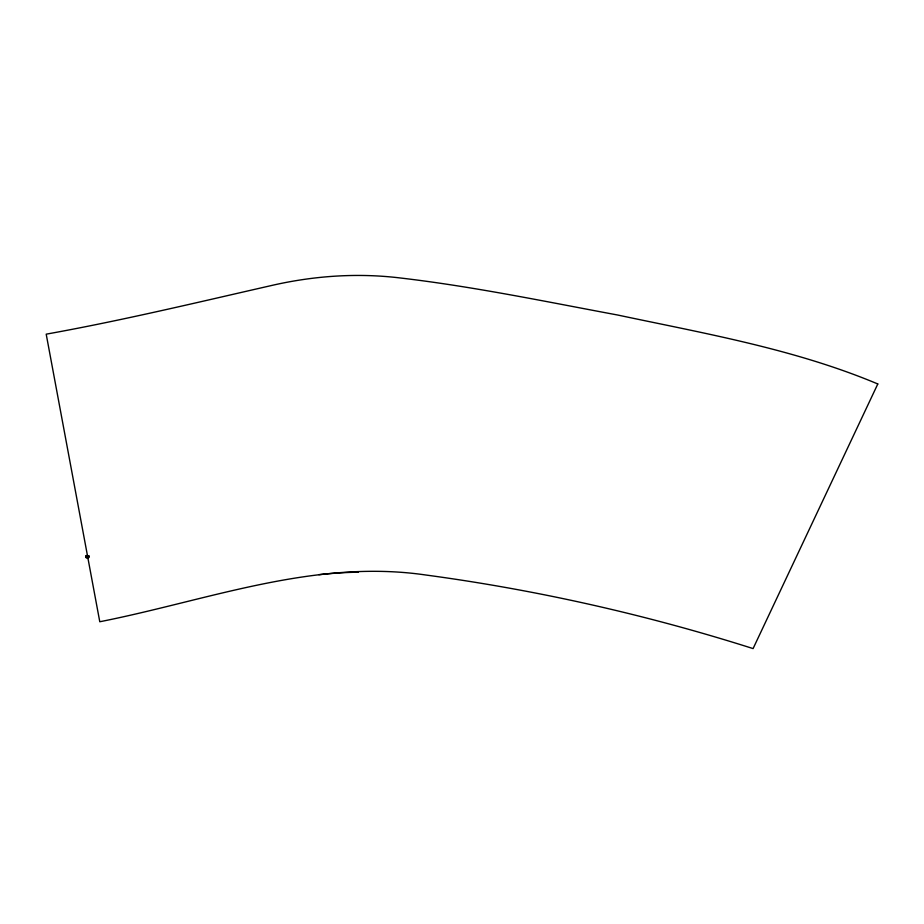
<?xml version="1.0" encoding="UTF-8"?>
<svg xmlns="http://www.w3.org/2000/svg" width="924" height="924" viewBox="0 0 924 924"><rect width="100%" height="100%" fill="white"/><g stroke="black" fill="none" stroke-linecap="round" stroke-linejoin="round"><path stroke-width="1.39" d="M88.9 555.798L86.128 555.798L86.128 557.726L88.6 557.726M86.128 555.982L88.727 555.982M86.128 556.133L88.704 556.133M86.128 556.283L88.773 556.375L86.128 556.433M86.128 556.606L88.796 556.606M86.128 556.86L88.773 556.872M88.762 557.16L86.128 557.16L86.775 556.779M86.128 557.357L88.727 557.357M87.341 554.966L87.341 555.798M87.341 557.726L87.341 558.489M87.168 556.364L87.168 557.01M87.064 556.364L87.064 557.01M318.896 574.67A237.815 118.919 3.2 0 1 358.431 572.164M877.8 383.968L753.083 648.59C646.546 614.726 536.555 589.905 425.721 574.994C314.264 558.697 207.322 600.531 99.78 621.748L46.2 334.165C121.448 320.628 195.784 302.772 270.293 285.793C312.555 275.93 356.341 272.73 399.491 277.881C472.822 286.394 545.183 301.524 617.706 315.026C705.347 333.633 794.802 349.099 877.8 383.968"/></g></svg>
